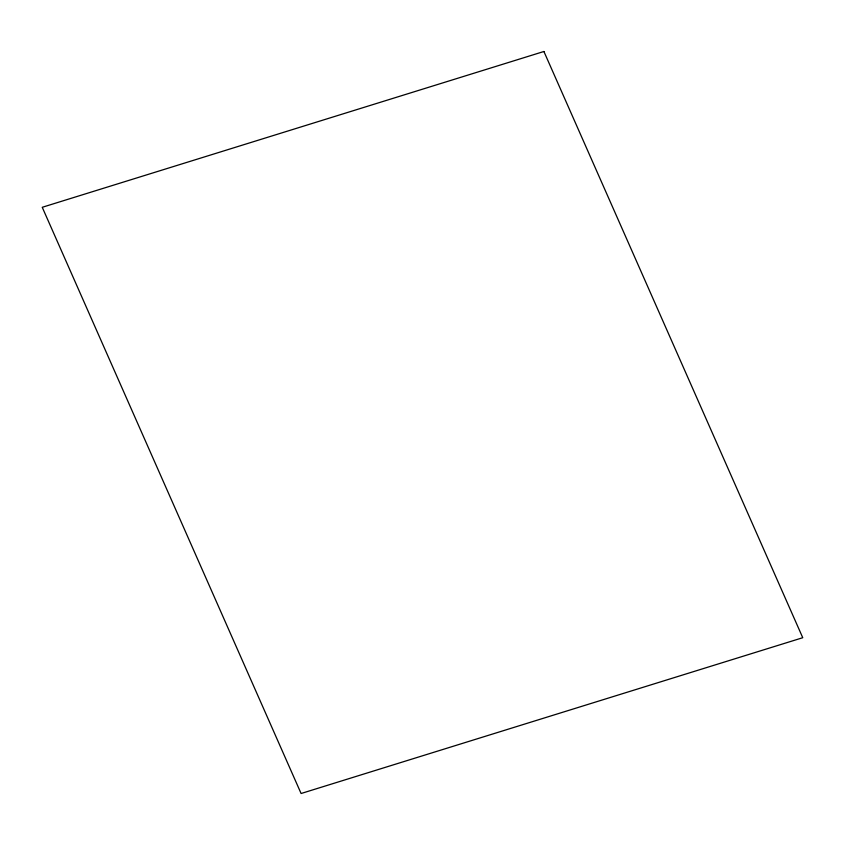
<?xml version="1.0" encoding="UTF-8"?>
<svg xmlns="http://www.w3.org/2000/svg" width="845" height="845" viewBox="0 0 845 845"><rect width="100%" height="100%" fill="white"/><g stroke="black" fill="none" stroke-linecap="round" stroke-linejoin="round"><path stroke-width="1.27" d="M543.905 51.492L42.25 207.289L301.095 793.508L802.75 637.711L543.905 51.492"/></g></svg>
